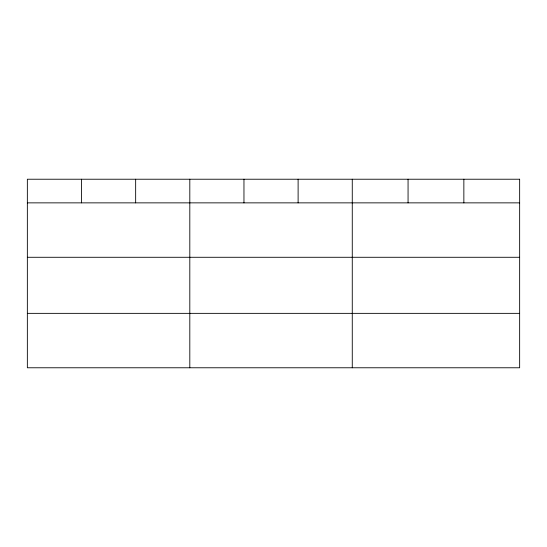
<?xml version="1.0" encoding="UTF-8"?>
<svg xmlns="http://www.w3.org/2000/svg" width="547" height="547" viewBox="0 0 547 547"><rect width="100%" height="100%" fill="white"/><g stroke="black" fill="none" stroke-linecap="round" stroke-linejoin="round"><path stroke-width="0.82" d="M27.35 202.862L519.65 202.862M27.35 257.281L519.65 257.281M27.35 313.356L519.65 313.356M463.856 179.225L463.856 202.862M408.062 179.225L408.062 202.862M352.268 179.225L352.268 367.775M298.115 179.225L298.115 202.862M243.962 179.225L243.962 202.862M189.809 179.225L189.809 367.775M135.656 179.225L135.656 202.862M81.503 179.225L81.503 202.862M519.65 179.225L27.35 179.225L27.35 367.775L519.65 367.775L519.65 179.225"/></g></svg>
